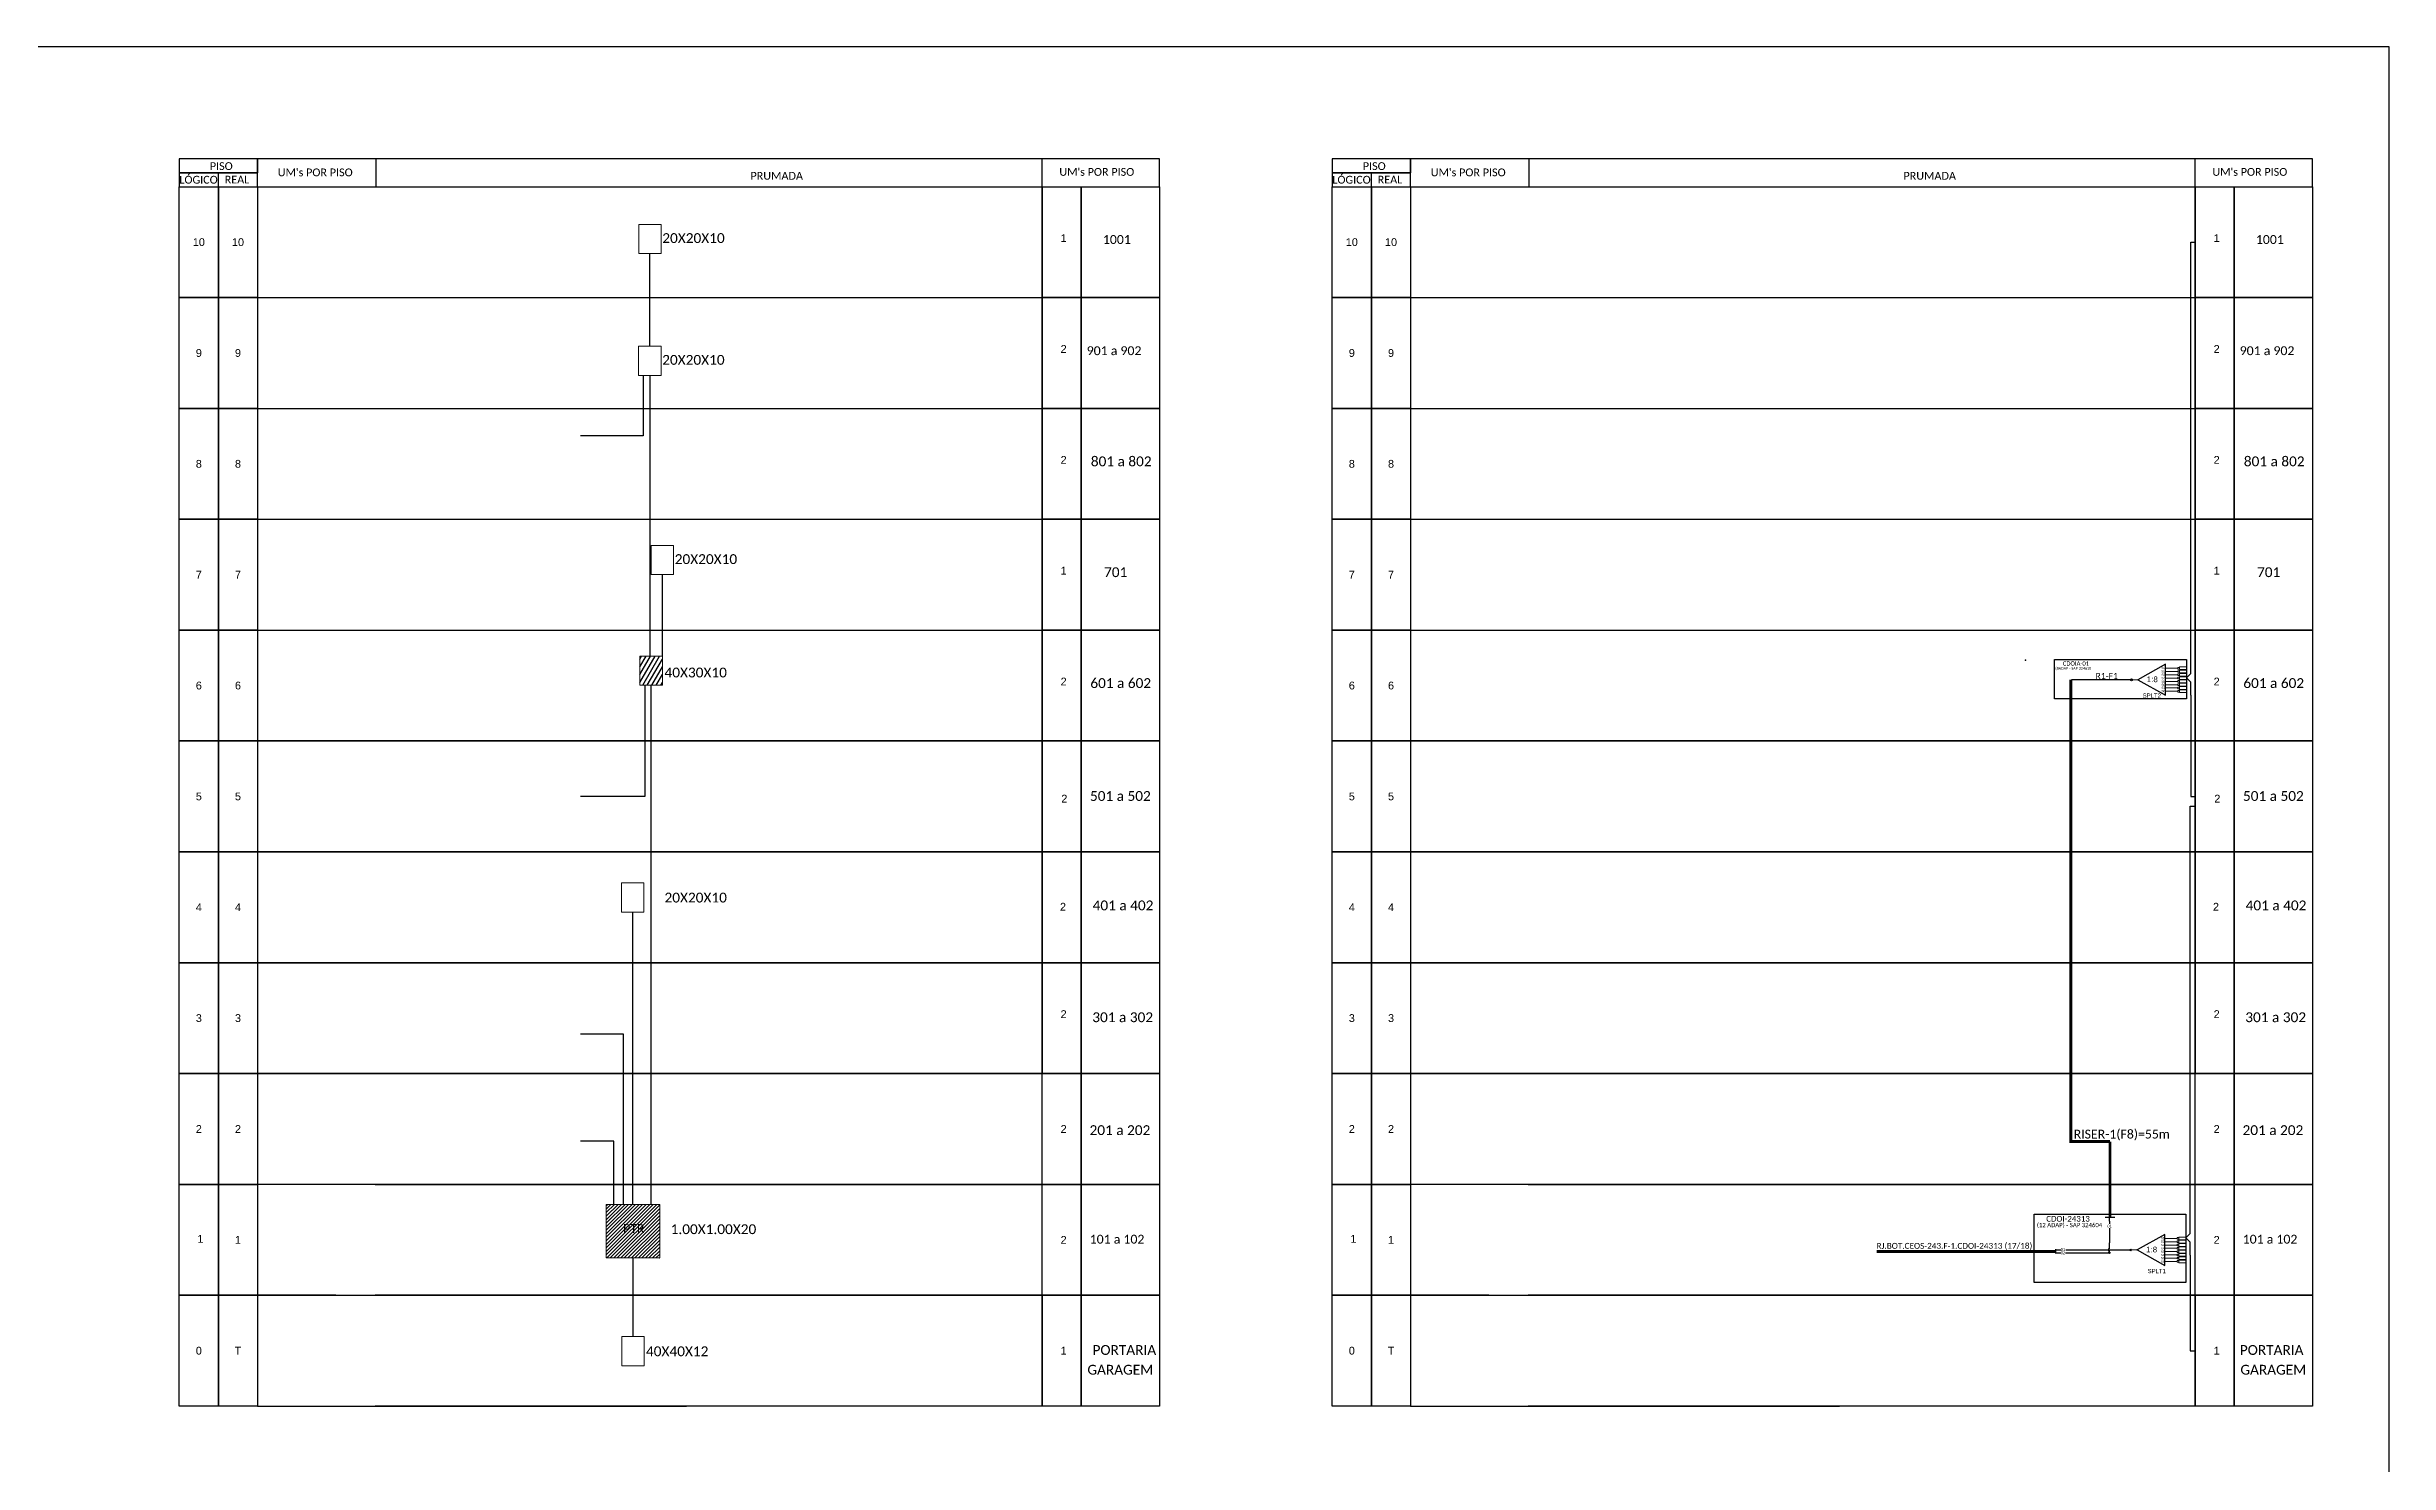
# Model space of a CAD drawing. Header units: metres. Extents: x -1434 to -593, y 563 to 1157.
# Drawn here: x -1071.5 to -593.3, y 867.8 to 1157 of the extents above; entities that cross this region are included whole.
import ezdxf
from ezdxf.enums import TextEntityAlignment as Align

# ---------------------------------------------------------------- set-up
doc = ezdxf.new("R2010")
doc.units = ezdxf.units.M
doc.styles.add('ARIAL', font='arial.ttf')
doc.styles.add('WMF-Calibri0', font='calibri.ttf')

# ---------------------------------------------------------------- blocks, each defined once
blk = doc.blocks.new('SPLT_1-8_SC-APC')
at = {"color": 1, "lineweight": 0}
blk.add_lwpolyline([(-17.04, -7.55), (-19.26, -7.55)], dxfattribs=at)
at = {"color": 1}
blk.add_lwpolyline([(-7.37, -2.1), (-17.04, -7.55), (-7.37, -13), (-7.37, -2.1)], dxfattribs=at)
at = {"color": 3, "lineweight": 0}
for points in [[(-2.99, -3.51), (-7.37, -3.51)], [(-7.37, -4.66), (-2.99, -4.66)], [(-7.37, -5.82), (-2.99, -5.82)], [(-7.37, -6.97), (-2.99, -6.97)], [(-7.37, -8.12), (-2.99, -8.12)], [(-2.41, -3.02), (-2.41, -4)], [(-2.41, -3.02), (0, -3.02)], [(-2.41, -4), (0, -4)], [(-2.41, -4.17), (-2.41, -5.16)], [(-2.41, -4.17), (0, -4.17)], [(-2.41, -5.16), (0, -5.16)], [(-2.41, -5.32), (-2.41, -6.31)], [(-2.41, -5.32), (0, -5.32)], [(-2.41, -6.31), (0, -6.31)], [(-2.41, -6.48), (-2.41, -7.46)], [(-2.41, -6.48), (0, -6.48)], [(-2.41, -7.46), (0, -7.46)], [(-2.41, -7.63), (-2.41, -8.62)], [(-2.41, -7.63), (0, -7.63)], [(-7.37, -9.28), (-2.99, -9.28)], [(-7.37, -10.43), (-2.99, -10.43)], [(-7.37, -11.58), (-2.99, -11.58)], [(-2.41, -8.62), (0, -8.62)], [(-2.41, -8.78), (-2.41, -9.77)], [(-2.41, -8.78), (0, -8.78)], [(-2.41, -9.77), (0, -9.77)], [(-2.41, -9.94), (-2.41, -10.92)], [(-2.41, -9.94), (0, -9.94)], [(-2.41, -10.92), (0, -10.92)], [(-2.41, -11.09), (-2.41, -12.08)], [(-2.41, -11.09), (0, -11.09)], [(-2.41, -12.08), (0, -12.08)]]:
    blk.add_lwpolyline(points, dxfattribs=at)
for points in [[(-2.99, -3.22), (-2.41, -3.22), (-2.41, -3.8), (-2.99, -3.8)], [(-2.99, -4.38), (-2.41, -4.38), (-2.41, -4.95), (-2.99, -4.95)], [(-2.99, -5.53), (-2.41, -5.53), (-2.41, -6.1), (-2.99, -6.1)], [(-2.99, -6.68), (-2.41, -6.68), (-2.41, -7.26), (-2.99, -7.26)], [(-2.99, -7.84), (-2.41, -7.84), (-2.41, -8.41), (-2.99, -8.41)], [(-2.99, -8.99), (-2.41, -8.99), (-2.41, -9.56), (-2.99, -9.56)], [(-2.99, -10.14), (-2.41, -10.14), (-2.41, -10.72), (-2.99, -10.72)], [(-2.99, -11.3), (-2.41, -11.3), (-2.41, -11.87), (-2.99, -11.87)]]:
    blk.add_lwpolyline(points, close=True, dxfattribs=at)
at = {"color": 1, "style": 'ARIAL'}
for s, height, p in [('1:8', 2, (-13.91, -8.4)), ('S1', 0.75, (-8.74, -3.78)), ('S2', 0.75, (-8.74, -4.97)), ('S3', 0.75, (-8.74, -6.18)), ('S4', 0.75, (-8.74, -7.36)), ('S5', 0.75, (-8.74, -8.57)), ('S6', 0.75, (-8.74, -9.69)), ('S7', 0.75, (-8.74, -10.78)), ('S8', 0.75, (-8.74, -11.9))]:
    blk.add_text(s, height=height, dxfattribs=at).set_placement(p)
blk = doc.blocks.new('A$C415C251F')
at = {"color": 3}
blk.add_point((0, 0), dxfattribs=at)
blk = doc.blocks.new('LEG_CDOIA8_C-SPLT_ESQ')
at = {"color": 3, "extrusion": (0, 0, -1), "xscale": -1, "zscale": -1}
blk.add_blockref('A$C415C251F', (0, 0), dxfattribs=at)
at = {"color": 1, "style": 'WMF-Calibri0', "flags": 4}
blk.add_attdef('MODELO', text='', height=1.5, dxfattribs=at).set_placement((22.5, -4.5), align=Align.CENTER)
blk.add_attdef('CDO', (21.4, -2.6), '', height=2, dxfattribs=at)
at = {"style": 'ARIAL', "flags": 4}
blk.add_attdef('SPLITAGEM', text='', height=1.5, dxfattribs=at).set_placement((18.6, -12.6), align=Align.CENTER)

msp = doc.modelspace()

# ---------------------------------------------------------------- hatches: boundary and pattern name
h = msp.add_hatch()
h.set_pattern_fill('ANSI31', color=1, scale=0.25, angle=15, style=0)
h.paths.add_polyline_path([(-945.82, 1032.57), (-950.4, 1032.57), (-950.4, 1026.62), (-945.82, 1026.62)])
h = msp.add_hatch(color=3)
h.dxf.hatch_style = 1
edge = h.paths.add_edge_path()
edge.add_arc((-645.91, 1027.75), 0.205, 0, 360)
h = msp.add_hatch()
h.set_pattern_fill('ANSI31', color=1, scale=0.16, style=0)
h.set_pattern_definition([(45, (-834.75127, 917.1673), (-0.3592102, 0.3592102), [])])
h.paths.add_polyline_path([(-946.34, 920.62), (-957.26, 920.62), (-957.26, 909.69), (-946.34, 909.69)])
h.paths.add_polyline_path([(-954.75, 914.41), (-949.8, 914.41), (-949.8, 917.11), (-954.75, 917.11)], flags=24)
h = msp.add_hatch(color=3)
h.dxf.hatch_style = 1
edge = h.paths.add_edge_path()
edge.add_arc((-650.41, 910.75), 0.149, 0, 360)
h = msp.add_hatch(color=3)
h.dxf.hatch_style = 1
edge = h.paths.add_edge_path()
edge.add_arc((-646.05, 911.33), 0.149, 0, 360)

# ---------------------------------------------------------------- linework, layer by layer
for p, q in [((-1044.44, 924.72), (-1036.45, 924.72)), ((-1044.44, 902.08), (-1044.44, 924.72)), ((-1036.45, 924.72), (-1036.45, 902.08)), ((-1036.45, 924.72), (-1028.45, 924.72)), ((-1036.45, 902.08), (-1036.45, 924.72)), ((-1028.45, 924.72), (-1028.45, 902.08)), ((-1012.45, 924.72), (-1028.45, 924.72)), ((-1028.45, 924.72), (-1028.45, 902.08)), ((-809.07, 924.72), (-801.07, 924.72)), ((-809.07, 902.08), (-809.07, 924.72)), ((-801.07, 924.72), (-801.07, 902.08)), ((-801.07, 924.72), (-793.07, 924.72)), ((-801.07, 902.08), (-801.07, 924.72)), ((-793.07, 924.72), (-793.07, 902.08)), ((-777.08, 924.72), (-793.07, 924.72)), ((-793.07, 924.72), (-793.07, 902.08)), ((-1044.44, 902.08), (-1036.45, 902.08)), ((-1044.44, 879.45), (-1044.44, 902.08)), ((-1036.45, 902.08), (-1044.44, 902.08)), ((-1036.45, 902.08), (-1036.45, 879.45)), ((-1036.45, 902.08), (-1028.45, 902.08)), ((-1036.45, 879.45), (-1036.45, 902.08)), ((-1028.45, 902.08), (-1036.45, 902.08)), ((-1028.45, 902.08), (-1028.45, 879.45)), ((-1012.45, 902.08), (-1028.45, 902.08)), ((-1028.45, 902.08), (-1028.45, 879.45)), ((-1028.45, 902.08), (-1012.45, 902.08)), ((-809.07, 902.08), (-801.07, 902.08)), ((-809.07, 879.45), (-809.07, 902.08)), ((-801.07, 902.08), (-809.07, 902.08)), ((-801.07, 902.08), (-801.07, 879.45)), ((-801.07, 902.08), (-793.07, 902.08)), ((-801.07, 879.45), (-801.07, 902.08)), ((-793.07, 902.08), (-801.07, 902.08)), ((-793.07, 902.08), (-793.07, 879.45)), ((-777.08, 902.08), (-793.07, 902.08)), ((-793.07, 902.08), (-793.07, 879.45)), ((-793.07, 902.08), (-777.08, 902.08)), ((-1036.45, 879.45), (-1044.44, 879.45)), ((-1028.45, 879.45), (-1036.45, 879.45)), ((-1028.45, 879.45), (-940.89, 879.45)), ((-801.07, 879.45), (-809.07, 879.45)), ((-793.07, 879.45), (-801.07, 879.45)), ((-793.07, 879.45), (-705.52, 879.45))]:
    msp.add_line(p, q)
at = {"color": 3}
msp.add_line((-661.45, 911.33), (-660.36, 911.33), dxfattribs=at)
at = {"color": 7}
msp.add_lwpolyline([(-1434.31, 562.96), (-593.31, 562.96), (-593.31, 1156.96), (-1434.31, 1156.96)], close=True, dxfattribs=at)
at = {"color": 0}
for points in [[(-1044.44, 1131.25), (-1028.45, 1131.25), (-1028.45, 1134.09), (-1044.44, 1134.09)], [(-809.07, 1131.25), (-793.07, 1131.25), (-793.07, 1134.09), (-809.07, 1134.09)], [(-1044.44, 1128.41), (-1028.45, 1128.41), (-1028.45, 1131.25), (-1044.44, 1131.25)], [(-809.07, 1128.41), (-793.07, 1128.41), (-793.07, 1131.25), (-809.07, 1131.25)]]:
    msp.add_lwpolyline(points, close=True, dxfattribs=at)
for points in [[(-868.3, 1134.09), (-1028.45, 1134.09), (-1028.45, 1134.09), (-1028.45, 1131.25)], [(-1004.22, 1128.41), (-1004.22, 1134.09)], [(-868.3, 1128.41), (-868.3, 1134.09)], [(-868.3, 1128.41), (-844.3, 1128.41), (-844.3, 1134.09), (-868.3, 1134.09)], [(-632.93, 1134.09), (-793.07, 1134.09), (-793.07, 1134.09), (-793.07, 1131.25)], [(-768.84, 1128.41), (-768.84, 1134.09)], [(-632.93, 1128.41), (-632.93, 1134.09)], [(-632.93, 1128.41), (-608.93, 1128.41), (-608.93, 1134.09), (-632.93, 1134.09)], [(-1036.45, 1128.41), (-1036.45, 1131.25)], [(-801.07, 1128.41), (-801.07, 1131.25)], [(-1028.45, 1128.41), (-868.3, 1128.41)], [(-1028.45, 1128.41), (-868.3, 1128.41)], [(-1028.45, 1128.41), (-868.3, 1128.41)], [(-1028.45, 1128.41), (-868.3, 1128.41)], [(-868.3, 1128.41), (-868.3, 1105.78)], [(-793.07, 1128.41), (-632.93, 1128.41)], [(-793.07, 1128.41), (-632.93, 1128.41)], [(-793.07, 1128.41), (-632.93, 1128.41)], [(-793.07, 1128.41), (-632.93, 1128.41)], [(-632.93, 1128.41), (-632.93, 1105.78)], [(-1028.45, 1105.78), (-868.3, 1105.78)], [(-1028.45, 1105.78), (-868.3, 1105.78)], [(-1028.45, 1105.78), (-868.3, 1105.78)], [(-1028.45, 1105.78), (-868.3, 1105.78)], [(-868.3, 1105.78), (-868.3, 1083.14)], [(-793.07, 1105.78), (-632.93, 1105.78)], [(-793.07, 1105.78), (-632.93, 1105.78)], [(-793.07, 1105.78), (-632.93, 1105.78)], [(-793.07, 1105.78), (-632.93, 1105.78)], [(-632.93, 1105.78), (-632.93, 1083.14)], [(-1028.45, 1083.14), (-868.3, 1083.14)], [(-1028.45, 1083.14), (-868.3, 1083.14)], [(-868.3, 1083.14), (-868.3, 1060.51)], [(-793.07, 1083.14), (-632.93, 1083.14)], [(-793.07, 1083.14), (-632.93, 1083.14)], [(-632.93, 1083.14), (-632.93, 1060.51)], [(-1028.45, 1060.51), (-868.3, 1060.51)], [(-1028.45, 1060.51), (-868.3, 1060.51)], [(-868.3, 1060.51), (-868.3, 1037.88)], [(-793.07, 1060.51), (-632.93, 1060.51)], [(-793.07, 1060.51), (-632.93, 1060.51)], [(-632.93, 1060.51), (-632.93, 1037.88)], [(-1028.45, 1037.88), (-868.3, 1037.88)], [(-1028.45, 1037.88), (-868.3, 1037.88)], [(-868.3, 1037.88), (-868.3, 1015.25)], [(-793.07, 1037.88), (-632.93, 1037.88)], [(-793.07, 1037.88), (-632.93, 1037.88)], [(-632.93, 1037.88), (-632.93, 1015.25)], [(-1028.45, 1015.25), (-868.3, 1015.25)], [(-868.3, 1015.25), (-1028.45, 1015.25)], [(-868.3, 1015.25), (-868.3, 992.61)], [(-793.07, 1015.25), (-632.93, 1015.25)], [(-632.93, 1015.25), (-793.07, 1015.25)], [(-632.93, 1015.25), (-632.93, 992.61)], [(-1028.45, 992.61), (-868.3, 992.61)], [(-868.3, 992.61), (-1028.45, 992.61)], [(-868.3, 992.61), (-868.3, 969.98)], [(-793.07, 992.61), (-632.93, 992.61)], [(-632.93, 992.61), (-793.07, 992.61)], [(-632.93, 992.61), (-632.93, 969.98)], [(-1028.45, 969.98), (-868.3, 969.98)], [(-868.3, 969.98), (-1028.45, 969.98)], [(-868.3, 969.98), (-868.3, 947.35)], [(-793.07, 969.98), (-632.93, 969.98)], [(-632.93, 969.98), (-793.07, 969.98)], [(-632.93, 969.98), (-632.93, 947.35)], [(-1028.45, 947.35), (-868.3, 947.35)], [(-868.3, 947.35), (-1028.45, 947.35)], [(-793.07, 947.35), (-632.93, 947.35)], [(-632.93, 947.35), (-793.07, 947.35)], [(-1004.45, 924.72), (-1012.45, 924.72)], [(-1004.45, 924.72), (-868.3, 924.72)], [(-868.3, 924.72), (-1004.45, 924.72)], [(-769.08, 924.72), (-777.08, 924.72)], [(-769.08, 924.72), (-632.93, 924.72)], [(-632.93, 924.72), (-769.08, 924.72)], [(-951.8, 893.65), (-951.8, 909.69)], [(-1012.45, 902.08), (-1004.45, 902.08)], [(-1004.45, 902.08), (-868.3, 902.08)], [(-868.3, 902.08), (-1004.45, 902.08)], [(-868.3, 902.08), (-868.3, 879.45)], [(-777.08, 902.08), (-769.08, 902.08)], [(-769.08, 902.08), (-632.93, 902.08)], [(-632.93, 902.08), (-769.08, 902.08)], [(-632.93, 902.08), (-632.93, 879.45)], [(-868.3, 879.45), (-1004.45, 879.45)], [(-632.93, 879.45), (-769.08, 879.45)]]:
    msp.add_lwpolyline(points)
for points in [[(-1044.44, 1128.41), (-1036.45, 1128.41), (-1036.45, 1105.78), (-1044.44, 1105.78)], [(-1036.45, 1128.41), (-1028.45, 1128.41), (-1028.45, 1105.78), (-1036.45, 1105.78)], [(-868.3, 1128.41), (-860.3, 1128.41), (-860.3, 1105.78), (-868.3, 1105.78)], [(-860.3, 1128.41), (-844.3, 1128.41), (-844.3, 1105.78), (-860.3, 1105.78)], [(-809.07, 1128.41), (-801.07, 1128.41), (-801.07, 1105.78), (-809.07, 1105.78)], [(-801.07, 1128.41), (-793.07, 1128.41), (-793.07, 1105.78), (-801.07, 1105.78)], [(-632.93, 1128.41), (-624.93, 1128.41), (-624.93, 1105.78), (-632.93, 1105.78)], [(-624.93, 1128.41), (-608.93, 1128.41), (-608.93, 1105.78), (-624.93, 1105.78)], [(-1044.44, 1105.78), (-1036.45, 1105.78), (-1036.45, 1083.14), (-1044.44, 1083.14)], [(-1036.45, 1105.78), (-1028.45, 1105.78), (-1028.45, 1083.14), (-1036.45, 1083.14)], [(-868.3, 1105.78), (-860.3, 1105.78), (-860.3, 1083.14), (-868.3, 1083.14)], [(-860.3, 1105.78), (-844.3, 1105.78), (-844.3, 1083.14), (-860.3, 1083.14)], [(-809.07, 1105.78), (-801.07, 1105.78), (-801.07, 1083.14), (-809.07, 1083.14)], [(-801.07, 1105.78), (-793.07, 1105.78), (-793.07, 1083.14), (-801.07, 1083.14)], [(-632.93, 1105.78), (-624.93, 1105.78), (-624.93, 1083.14), (-632.93, 1083.14)], [(-624.93, 1105.78), (-608.93, 1105.78), (-608.93, 1083.14), (-624.93, 1083.14)], [(-1044.44, 1083.14), (-1036.45, 1083.14), (-1036.45, 1060.51), (-1044.44, 1060.51)], [(-1036.45, 1083.14), (-1028.45, 1083.14), (-1028.45, 1060.51), (-1036.45, 1060.51)], [(-868.3, 1083.14), (-860.3, 1083.14), (-860.3, 1060.51), (-868.3, 1060.51)], [(-860.3, 1083.14), (-844.3, 1083.14), (-844.3, 1060.51), (-860.3, 1060.51)], [(-809.07, 1083.14), (-801.07, 1083.14), (-801.07, 1060.51), (-809.07, 1060.51)], [(-801.07, 1083.14), (-793.07, 1083.14), (-793.07, 1060.51), (-801.07, 1060.51)], [(-632.93, 1083.14), (-624.93, 1083.14), (-624.93, 1060.51), (-632.93, 1060.51)], [(-624.93, 1083.14), (-608.93, 1083.14), (-608.93, 1060.51), (-624.93, 1060.51)], [(-1044.44, 1060.51), (-1036.45, 1060.51), (-1036.45, 1037.88), (-1044.44, 1037.88)], [(-1036.45, 1060.51), (-1028.45, 1060.51), (-1028.45, 1037.88), (-1036.45, 1037.88)], [(-868.3, 1060.51), (-860.3, 1060.51), (-860.3, 1037.88), (-868.3, 1037.88)], [(-860.3, 1060.51), (-844.3, 1060.51), (-844.3, 1037.88), (-860.3, 1037.88)], [(-809.07, 1060.51), (-801.07, 1060.51), (-801.07, 1037.88), (-809.07, 1037.88)], [(-801.07, 1060.51), (-793.07, 1060.51), (-793.07, 1037.88), (-801.07, 1037.88)], [(-632.93, 1060.51), (-624.93, 1060.51), (-624.93, 1037.88), (-632.93, 1037.88)], [(-624.93, 1060.51), (-608.93, 1060.51), (-608.93, 1037.88), (-624.93, 1037.88)], [(-1044.44, 1037.88), (-1036.45, 1037.88), (-1036.45, 1015.25), (-1044.44, 1015.25)], [(-1036.45, 1037.88), (-1028.45, 1037.88), (-1028.45, 1015.25), (-1036.45, 1015.25)], [(-868.3, 1037.88), (-860.3, 1037.88), (-860.3, 1015.25), (-868.3, 1015.25)], [(-860.3, 1037.88), (-844.3, 1037.88), (-844.3, 1015.25), (-860.3, 1015.25)], [(-809.07, 1037.88), (-801.07, 1037.88), (-801.07, 1015.25), (-809.07, 1015.25)], [(-801.07, 1037.88), (-793.07, 1037.88), (-793.07, 1015.25), (-801.07, 1015.25)], [(-632.93, 1037.88), (-624.93, 1037.88), (-624.93, 1015.25), (-632.93, 1015.25)], [(-624.93, 1037.88), (-608.93, 1037.88), (-608.93, 1015.25), (-624.93, 1015.25)], [(-1044.44, 1015.25), (-1036.45, 1015.25), (-1036.45, 992.61), (-1044.44, 992.61)], [(-1036.45, 1015.25), (-1028.45, 1015.25), (-1028.45, 992.61), (-1036.45, 992.61)], [(-868.3, 1015.25), (-860.3, 1015.25), (-860.3, 992.61), (-868.3, 992.61)], [(-860.3, 1015.25), (-844.3, 1015.25), (-844.3, 992.61), (-860.3, 992.61)], [(-809.07, 1015.25), (-801.07, 1015.25), (-801.07, 992.61), (-809.07, 992.61)], [(-801.07, 1015.25), (-793.07, 1015.25), (-793.07, 992.61), (-801.07, 992.61)], [(-632.93, 1015.25), (-624.93, 1015.25), (-624.93, 992.61), (-632.93, 992.61)], [(-624.93, 1015.25), (-608.93, 1015.25), (-608.93, 992.61), (-624.93, 992.61)], [(-1044.44, 992.61), (-1036.45, 992.61), (-1036.45, 969.98), (-1044.44, 969.98)], [(-1036.45, 992.61), (-1028.45, 992.61), (-1028.45, 969.98), (-1036.45, 969.98)], [(-868.3, 992.61), (-860.3, 992.61), (-860.3, 969.98), (-868.3, 969.98)], [(-860.3, 992.61), (-844.3, 992.61), (-844.3, 969.98), (-860.3, 969.98)], [(-809.07, 992.61), (-801.07, 992.61), (-801.07, 969.98), (-809.07, 969.98)], [(-801.07, 992.61), (-793.07, 992.61), (-793.07, 969.98), (-801.07, 969.98)], [(-632.93, 992.61), (-624.93, 992.61), (-624.93, 969.98), (-632.93, 969.98)], [(-624.93, 992.61), (-608.93, 992.61), (-608.93, 969.98), (-624.93, 969.98)], [(-1044.44, 969.98), (-1036.45, 969.98), (-1036.45, 947.35), (-1044.44, 947.35)], [(-1036.45, 969.98), (-1028.45, 969.98), (-1028.45, 947.35), (-1036.45, 947.35)], [(-868.3, 969.98), (-860.3, 969.98), (-860.3, 947.35), (-868.3, 947.35)], [(-860.3, 969.98), (-844.3, 969.98), (-844.3, 947.35), (-860.3, 947.35)], [(-809.07, 969.98), (-801.07, 969.98), (-801.07, 947.35), (-809.07, 947.35)], [(-801.07, 969.98), (-793.07, 969.98), (-793.07, 947.35), (-801.07, 947.35)], [(-632.93, 969.98), (-624.93, 969.98), (-624.93, 947.35), (-632.93, 947.35)], [(-624.93, 969.98), (-608.93, 969.98), (-608.93, 947.35), (-624.93, 947.35)], [(-1044.44, 947.35), (-1036.45, 947.35), (-1036.45, 924.72), (-1044.44, 924.72)], [(-1036.45, 947.35), (-1028.45, 947.35), (-1028.45, 924.72), (-1036.45, 924.72)], [(-868.3, 947.35), (-860.3, 947.35), (-860.3, 924.72), (-868.3, 924.72)], [(-860.3, 947.35), (-844.3, 947.35), (-844.3, 924.72), (-860.3, 924.72)], [(-809.07, 947.35), (-801.07, 947.35), (-801.07, 924.72), (-809.07, 924.72)], [(-801.07, 947.35), (-793.07, 947.35), (-793.07, 924.72), (-801.07, 924.72)], [(-632.93, 947.35), (-624.93, 947.35), (-624.93, 924.72), (-632.93, 924.72)], [(-624.93, 947.35), (-608.93, 947.35), (-608.93, 924.72), (-624.93, 924.72)], [(-868.3, 924.72), (-860.3, 924.72), (-860.3, 902.08), (-868.3, 902.08)], [(-860.3, 924.72), (-844.3, 924.72), (-844.3, 902.08), (-860.3, 902.08)], [(-632.93, 924.72), (-624.93, 924.72), (-624.93, 902.08), (-632.93, 902.08)], [(-624.93, 924.72), (-608.93, 924.72), (-608.93, 902.08), (-624.93, 902.08)], [(-868.3, 902.08), (-860.3, 902.08), (-860.3, 879.45), (-868.3, 879.45)], [(-860.3, 902.08), (-844.3, 902.08), (-844.3, 879.45), (-860.3, 879.45)], [(-632.93, 902.08), (-624.93, 902.08), (-624.93, 879.45), (-632.93, 879.45)], [(-624.93, 902.08), (-608.93, 902.08), (-608.93, 879.45), (-624.93, 879.45)]]:
    msp.add_lwpolyline(points, close=True)
at = {"color": 0, "lineweight": 0}
for points in [[(-946.07, 1120.7), (-950.64, 1120.7), (-950.64, 1114.74), (-946.07, 1114.74)], [(-946.09, 1095.83), (-950.66, 1095.83), (-950.66, 1089.88), (-946.09, 1089.88)], [(-943.53, 1055.15), (-948.11, 1055.15), (-948.11, 1049.2), (-943.53, 1049.2)], [(-949.57, 986.25), (-954.14, 986.25), (-954.14, 980.29), (-949.57, 980.29)], [(-949.51, 893.65), (-954.09, 893.65), (-954.09, 887.69), (-949.51, 887.69)]]:
    msp.add_lwpolyline(points, close=True, dxfattribs=at)
at = {"color": 3}
for points in [[(-948.37, 1095.83), (-948.36, 1114.74)], [(-633.78, 1031.37), (-633.78, 1117.09), (-632.93, 1117.09)], [(-949.75, 1089.88), (-949.75, 1077.55), (-962.52, 1077.55)], [(-948.37, 1089.88), (-948.37, 1032.57)], [(-945.82, 1032.57), (-945.82, 1049.2)], [(-633.78, 1024.59), (-633.78, 1027.23), (-634.7, 1028.11), (-633.78, 1028.99), (-633.78, 1031.37)], [(-949.4, 1026.62), (-949.4, 1003.93), (-962.52, 1003.93)], [(-948.11, 947.4), (-948.11, 1026.62)], [(-633.78, 1024.59), (-633.78, 1003.93), (-632.93, 1003.93)], [(-633.91, 917.06), (-633.91, 1001.92), (-632.93, 1001.92)], [(-951.86, 957.29), (-951.86, 980.29)], [(-951.86, 920.56), (-951.86, 957.29)], [(-953.77, 920.56), (-953.77, 955.38), (-962.52, 955.38)], [(-948.11, 920.62), (-948.11, 947.4)], [(-955.69, 920.56), (-955.69, 933.51), (-962.52, 933.51)], [(-633.91, 910.28), (-633.91, 912.91), (-634.82, 913.79), (-633.91, 914.67), (-633.91, 917.06)], [(-660.47, 911.33), (-660.45, 911.33)], [(-659.32, 911.33), (-646.05, 911.33), (-646.05, 911.33)], [(-646.74, 911.33), (-646.05, 911.33)], [(-633.91, 910.28), (-633.91, 890.77), (-632.93, 890.77)]]:
    msp.add_lwpolyline(points, dxfattribs=at)
at = {"color": 1, "lineweight": 0}
for points in [[(-945.82, 1032.57), (-950.4, 1032.57), (-950.4, 1026.62), (-945.82, 1026.62)], [(-946.34, 920.62), (-957.26, 920.62), (-957.26, 909.69), (-946.34, 909.69)]]:
    msp.add_lwpolyline(points, close=True, dxfattribs=at)
at = {"color": 1}
for points in [[(-634.7, 1023.83), (-661.64, 1023.83), (-661.64, 1031.85), (-634.7, 1031.85)], [(-665.76, 918.62), (-634.83, 918.62), (-634.83, 904.72), (-665.76, 904.72)]]:
    msp.add_lwpolyline(points, close=True, dxfattribs=at)
at = {"color": 5, "const_width": 0.582}
for points in [[(-658.29, 1027.75), (-658.29, 933.46), (-650.29, 933.46)], [(-650.29, 918.04), (-650.29, 933.46)]]:
    msp.add_lwpolyline(points, dxfattribs=at)
at = {"color": 5}
for points in [[(-645.76, 1027.75), (-658.17, 1027.75)], [(-651.3, 918.04), (-649.28, 918.04)], [(-650.41, 917.2), (-650.41, 917.91)], [(-650.41, 917.2), (-650.41, 916.64)], [(-650.41, 915.75), (-650.41, 912.76)], [(-650.41, 911.61), (-650.41, 912.76)], [(-650.41, 910.75), (-650.41, 911.06)]]:
    msp.add_lwpolyline(points, dxfattribs=at)
at = {"color": 1}
for points in [[(-639.12, 914.51), (-644.75, 911.33), (-639.12, 908.16), (-639.12, 914.51)], [(-661.45, 911.5), (-661.45, 910.59)]]:
    msp.add_lwpolyline(points, dxfattribs=at)
at = {"color": 3, "lineweight": 0}
for points in [[(-636.58, 913.68), (-639.12, 913.68)], [(-636.24, 913.97), (-636.24, 913.4)], [(-636.24, 913.97), (-634.83, 913.97)], [(-636.24, 913.4), (-634.83, 913.4)], [(-636.24, 913.3), (-636.24, 912.73)], [(-636.24, 913.3), (-634.83, 913.3)], [(-639.12, 913.01), (-636.58, 913.01)], [(-639.12, 912.34), (-636.58, 912.34)], [(-639.12, 911.67), (-636.58, 911.67)], [(-639.12, 911), (-636.58, 911)], [(-639.12, 910.33), (-636.58, 910.33)], [(-639.12, 909.66), (-636.58, 909.66)], [(-639.12, 908.99), (-636.58, 908.99)], [(-636.24, 912.73), (-634.83, 912.73)], [(-636.24, 912.63), (-636.24, 912.05)], [(-636.24, 912.63), (-634.83, 912.63)], [(-636.24, 912.05), (-634.83, 912.05)], [(-636.24, 911.96), (-636.24, 911.38)], [(-636.24, 911.96), (-634.83, 911.96)], [(-636.24, 911.38), (-634.83, 911.38)], [(-636.24, 911.29), (-636.24, 910.71)], [(-636.24, 911.29), (-634.83, 911.29)], [(-636.24, 910.71), (-634.83, 910.71)], [(-636.24, 910.62), (-636.24, 910.04)], [(-636.24, 910.62), (-634.83, 910.62)], [(-636.24, 910.04), (-634.83, 910.04)], [(-636.24, 909.94), (-636.24, 909.37)], [(-636.24, 909.94), (-634.83, 909.94)], [(-636.24, 909.37), (-634.83, 909.37)], [(-636.24, 909.27), (-636.24, 908.7)], [(-636.24, 909.27), (-634.83, 909.27)], [(-636.24, 908.7), (-634.83, 908.7)]]:
    msp.add_lwpolyline(points, dxfattribs=at)
for points in [[(-636.58, 913.85), (-636.24, 913.85), (-636.24, 913.52), (-636.58, 913.52)], [(-636.58, 913.18), (-636.24, 913.18), (-636.24, 912.85), (-636.58, 912.85)], [(-636.58, 912.51), (-636.24, 912.51), (-636.24, 912.17), (-636.58, 912.17)], [(-636.58, 911.84), (-636.24, 911.84), (-636.24, 911.5), (-636.58, 911.5)], [(-636.58, 911.17), (-636.24, 911.17), (-636.24, 910.83), (-636.58, 910.83)], [(-636.58, 910.49), (-636.24, 910.49), (-636.24, 910.16), (-636.58, 910.16)], [(-636.58, 909.82), (-636.24, 909.82), (-636.24, 909.49), (-636.58, 909.49)], [(-636.58, 909.15), (-636.24, 909.15), (-636.24, 908.82), (-636.58, 908.82)]]:
    msp.add_lwpolyline(points, close=True, dxfattribs=at)
at = {"color": 1, "const_width": 0.597}
msp.add_lwpolyline([(-697.94, 911.04), (-661.45, 911.04)], dxfattribs=at)
at = {"color": 2}
for points in [[(-661.45, 910.75), (-660.36, 910.75)], [(-659.35, 910.75), (-650.41, 910.75)]]:
    msp.add_lwpolyline(points, dxfattribs=at)
at = {"color": 7}
msp.add_lwpolyline([(-660.47, 910.75), (-660.47, 910.75)], dxfattribs=at)
at = {"color": 1, "lineweight": 0}
msp.add_lwpolyline([(-644.75, 911.33), (-646.19, 911.33)], dxfattribs=at)
at = {"color": 3}
for centre, radius in [((-645.91, 1027.75), 0.205), ((-650.41, 910.75), 0.149), ((-646.05, 911.33), 0.149)]:
    msp.add_circle(centre, radius, dxfattribs=at)
at = {"color": 5}
msp.add_arc((-650.41, 911.33), 0.277, 90, 270, dxfattribs=at)
msp.add_point((-644.75, 911.33))

# ---------------------------------------------------------------- block references
at = {"color": 3}
ref = msp.add_blockref('LEG_CDOIA8_C-SPLT_ESQ', (-667.57, 1031.76), dxfattribs=dict(at, xscale=0.4337897885798401, yscale=0.4337897885798401, zscale=0.4337897885798401))
ref.add_attrib('CDO', 'CDOIA-01', (-659.92, 1030.63), dxfattribs={"color": 1, "height": 0.868, "style": 'WMF-Calibri0'})
ref.add_attrib('MODELO', '(8ADAP - SAP 324610', dxfattribs={"color": 1, "height": 0.5422, "style": 'WMF-Calibri0'}).set_placement((-657.79, 1029.79), align=Align.CENTER)
at = {"color": 3, "xscale": 0.5820472440950364, "yscale": 0.5820472440950364, "zscale": 0.5820472440950364}
msp.add_blockref('SPLT_1-8_SC-APC', (-634.7, 1032.14), dxfattribs=at)

# ---------------------------------------------------------------- texts
at = {"color": 0, "style": 'WMF-Calibri0'}
for s, height, p in [('     PISO', 1.59, (-1041.01, 1131.81)), ('     PISO', 1.59, (-805.64, 1131.81)), ('  LÓGICO', 1.59, (-1045.54, 1129.03)), ('    REAL', 1.59, (-1037.41, 1129.06)), ("UM's POR PISO", 1.5898, (-1024.33, 1130.53)), ('PRUMADA', 1.59, (-927.84, 1129.83)), ("UM's POR PISO", 1.5898, (-864.78, 1130.63)), ('  LÓGICO', 1.59, (-810.17, 1129.03)), ('    REAL', 1.59, (-802.04, 1129.06)), ("UM's POR PISO", 1.5898, (-788.96, 1130.53)), ('PRUMADA', 1.59, (-692.47, 1129.83)), ("UM's POR PISO", 1.5898, (-629.4, 1130.63))]:
    msp.add_text(s, height=height, dxfattribs=at).set_placement(p)
at = {"style": 'WMF-Calibri0'}
for s, height, p in [('20X20X10', 2.004, (-945.83, 1116.91)), ('1001  ', 1.804, (-855.89, 1116.72)), ('1001  ', 1.804, (-620.52, 1116.72)), ('901 a 902', 1.804, (-859.19, 1094.02)), ('901 a 902', 1.804, (-623.82, 1094.02)), ('20X20X10', 2.004, (-945.85, 1092.05)), ('801 a 802', 2.004, (-858.35, 1071.33)), ('801 a 802', 2.004, (-622.98, 1071.33)), ('20X20X10', 2.004, (-943.29, 1051.37)), ('701', 2.004, (-855.65, 1048.7)), ('701', 2.004, (-620.28, 1048.7)), ('40X30X10', 2.004, (-945.38, 1028.22)), ('601 a 602', 2.004, (-858.45, 1026.06)), ('601 a 602', 2.004, (-623.08, 1026.06)), ('501 a 502', 2.004, (-858.52, 1003.01)), ('501 a 502', 2.004, (-623.15, 1003.01)), ('20X20X10', 2.004, (-945.38, 982.27)), ('401 a 402', 2.004, (-857.98, 980.67)), ('401 a 402', 2.004, (-622.61, 980.67)), ('301 a 302', 2.004, (-858.05, 957.84)), ('301 a 302', 2.004, (-622.68, 957.84)), ('201 a 202', 2.004, (-858.61, 934.79)), ('201 a 202', 2.004, (-623.24, 934.79)), ('PTR', 1.802, (-953.83, 914.81)), ('1.00X1.00X20', 2.0039, (-944.13, 914.57)), ('101 a 102', 1.804, (-858.58, 912.63)), ('101 a 102', 1.804, (-623.21, 912.63)), ('40X40X12', 2.004, (-949.16, 889.64)), ('PORTARIA', 2.004, (-858.01, 889.91)), ('PORTARIA', 2.004, (-623.8, 889.91)), ('GARAGEM', 2.004, (-859.05, 885.88)), ('GARAGEM', 2.004, (-623.68, 885.88))]:
    msp.add_text(s, height=height, dxfattribs=at).set_placement(p)
at = {"color": 5, "style": 'WMF-Calibri0'}
for s, height, p in [('R1-F1', 1.262, (-653.25, 1027.89)), ('RISER-1(F8)=55m', 1.8035, (-657.71, 934.08))]:
    msp.add_text(s, height=height, dxfattribs=at).set_placement(p)
at = {"style": 'ARIAL'}
for s, p in [('SPLT2', (-641.76, 1024.07)), ('SPLT1', (-640.75, 906.59))]:
    msp.add_text(s, height=0.873, dxfattribs=at).set_placement(p, align=Align.CENTER)
at = {"color": 1}
for s, height, style, p in [('CDOI-24313', 1.164, 'WMF-Calibri0', (-663.31, 917.11)), ('S1', 0.437, 'ARIAL', (-639.92, 913.53)), ('RJ.BOT.CEOS-243.F-1.CDOI-24313 (17/18)', 1.2033, 'WMF-Calibri0', (-697.96, 911.57)), ('1:8', 1.164, 'ARIAL', (-642.93, 910.84)), ('S2', 0.437, 'ARIAL', (-639.92, 912.84)), ('S3', 0.437, 'ARIAL', (-639.92, 912.13)), ('S4', 0.437, 'ARIAL', (-639.92, 911.45)), ('S5', 0.437, 'ARIAL', (-639.92, 910.74)), ('S6', 0.437, 'ARIAL', (-639.92, 910.09)), ('S7', 0.437, 'ARIAL', (-639.92, 909.45)), ('S8', 0.437, 'ARIAL', (-639.92, 908.8))]:
    msp.add_text(s, height=height, dxfattribs=dict(at, style=style)).set_placement(p)
at = {"color": 1, "style": 'WMF-Calibri0'}
msp.add_text('(12 ADAP) - SAP 324604', height=0.88, dxfattribs=at).set_placement((-658.56, 915.98), align=Align.CENTER)
at = {"style": 'ARIAL'}
for s, p in [('01', (-650.39, 916.2)), ('02', (-659.91, 910.74)), ('01', (-659.89, 911.42))]:
    msp.add_text(s, height=0.582, dxfattribs=at).set_placement(p, align=Align.MIDDLE_CENTER)
at = {"style": 'ARIAL', "flags": 12}
for tag, text, p in [('10', 'XX', (-1040.44, 1117.09)), ('10', 'XX', (-1032.45, 1117.09)), ('1', 'XX', (-863.9, 1117.91)), ('10', 'XX', (-805.07, 1117.09)), ('10', 'XX', (-797.07, 1117.09)), ('1', 'XX', (-628.52, 1117.91)), ('9', 'XX', (-1040.44, 1094.46)), ('9', 'XX', (-1032.45, 1094.46)), ('2', 'XX', (-863.9, 1095.28)), ('9', 'XX', (-805.07, 1094.46)), ('9', 'XX', (-797.07, 1094.46)), ('2', 'XX', (-628.52, 1095.28)), ('8', 'XX', (-1040.44, 1071.83)), ('8', 'XX', (-1032.45, 1071.83)), ('2', 'XX', (-863.9, 1072.64)), ('8', 'XX', (-805.07, 1071.83)), ('8', 'XX', (-797.07, 1071.83)), ('2', 'XX', (-628.52, 1072.64)), ('7', 'XX', (-1040.44, 1049.2)), ('7', 'XX', (-1032.45, 1049.2)), ('1', 'XX', (-863.9, 1050.01)), ('7', 'XX', (-805.07, 1049.2)), ('7', 'XX', (-797.07, 1049.2)), ('1', 'XX', (-628.52, 1050.01)), ('2', 'XX', (-863.9, 1027.38)), ('2', 'XX', (-628.52, 1027.38)), ('6', 'XX', (-1040.44, 1026.56)), ('6', 'XX', (-1032.45, 1026.56)), ('6', 'XX', (-805.07, 1026.56)), ('6', 'XX', (-797.07, 1026.56)), ('5', 'XX', (-1040.44, 1003.93)), ('5', 'XX', (-1032.45, 1003.93)), ('2', 'XX', (-863.76, 1003.47)), ('5', 'XX', (-805.07, 1003.93)), ('5', 'XX', (-797.07, 1003.93)), ('2', 'XX', (-628.39, 1003.47)), ('4', 'XX', (-1040.44, 981.3)), ('4', 'XX', (-1032.45, 981.3)), ('2', 'XX', (-864.04, 981.4)), ('4', 'XX', (-805.07, 981.3)), ('4', 'XX', (-797.07, 981.3)), ('2', 'XX', (-628.67, 981.4)), ('3', 'XX', (-1040.44, 958.67)), ('3', 'XX', (-1032.45, 958.67)), ('2', 'XX', (-863.9, 959.48)), ('3', 'XX', (-805.07, 958.67)), ('3', 'XX', (-797.07, 958.67)), ('2', 'XX', (-628.52, 959.48)), ('2', 'XX', (-1040.44, 936.03)), ('2', 'XX', (-1032.45, 936.03)), ('2', 'XX', (-863.9, 936.03)), ('2', 'XX', (-805.07, 936.03)), ('2', 'XX', (-797.07, 936.03)), ('2', 'XX', (-628.52, 936.03)), ('1', 'XX', (-1040.12, 913.61)), ('1', 'XX', (-1032.45, 913.4)), ('2', '3', (-863.9, 913.4)), ('1', 'XX', (-804.75, 913.61)), ('1', 'XX', (-797.07, 913.4)), ('2', '3', (-628.52, 913.4)), ('0', 'XX', (-1040.44, 890.77)), ('T', 'XX', (-1032.45, 890.77)), ('1', 'XX', (-863.9, 890.77)), ('0', 'XX', (-805.07, 890.77)), ('T', 'XX', (-797.07, 890.77)), ('1', 'XX', (-628.52, 890.77))]:
    msp.add_attdef(tag, text=text, height=1.59, dxfattribs=at).set_placement(p, align=Align.MIDDLE_CENTER)

doc.saveas('drawing.dxf')
